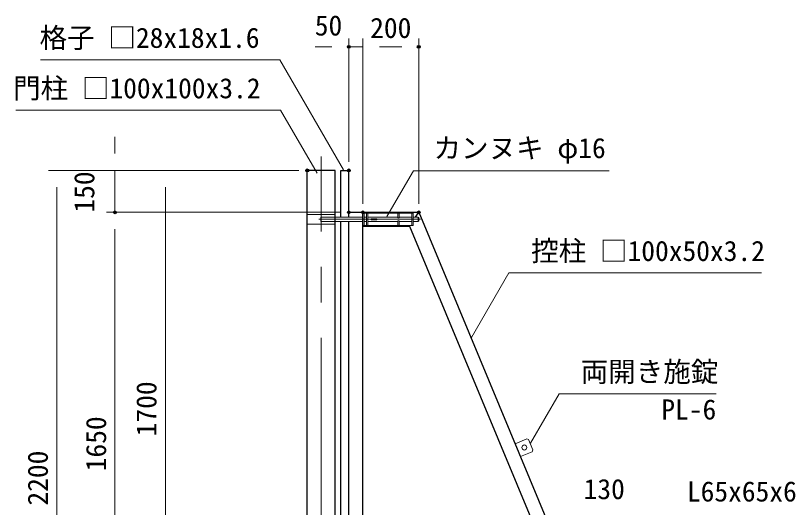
# Model space of a CAD drawing. Units: millimetres, scale not verified. Extents: x -6300 to 6300, y -4455 to 4455.
# Drawn here: x 1813 to 4599, y -402 to 1355 of the extents above; entities that cross this region are included whole.
import ezdxf
from ezdxf.enums import TextEntityAlignment as Align

# ---------------------------------------------------------------- set-up
doc = ezdxf.new("R2010")
doc.units = ezdxf.units.MM
doc.header["$LTSCALE"] = 20
doc.header["$PDMODE"] = 32
doc.header["$PDSIZE"] = 10
doc.linetypes.add('DASHED', pattern=[7.5, 6, -1.5])
doc.linetypes.add('USER1', pattern=[50.8, 31.75, -6.35, 6.35, -6.35])
for name, color, linetype, lineweight in [('0-1_D-STR1', 1, 'Continuous', 25), ('0-3_D-BMK', 2, 'USER1', 13), ('0-4_D-STR3', 3, 'Continuous', 13), ('0-8_D-STR-DIM', 7, 'Continuous', 13), ('0-B_D-STR-TXT', 7, 'Continuous', 13)]:
    doc.layers.add(name, color=color, linetype=linetype, lineweight=lineweight)
doc.layers.add('0-A_Defpoints', color=8, linetype='Continuous')
doc.styles.add('ＭＳ ゴシック', font='')
doc.styles.get('ＭＳ ゴシック').set_extended_font_data('MS Gothic')

msp = doc.modelspace()

# ---------------------------------------------------------------- linework, layer by layer
at = {"layer": '0-1_D-STR1'}
for p, q in [((2855.21, -1397.97), (2855.21, 802.03)), ((2955.21, 802.03), (2855.21, 802.03)), ((2955.21, -1397.97), (2955.21, 802.03)), ((2975.21, 802.03), (3003.21, 802.03)), ((2975.21, 635.03), (2975.21, 802.03)), ((3003.21, 635.03), (3003.21, 802.03)), ((3003.21, 652.03), (3053.21, 652.03)), ((3053.21, 652.03), (3253.21, 652.03)), ((3053.21, -897.97), (3053.21, 652.03)), ((3241.88, 635.03), (3253.21, 652.03)), ((3253.21, 652.03), (3857.38, -797.97)), ((2975.21, -947.97), (2975.21, 619.03)), ((3003.21, -947.97), (3003.21, 619.03)), ((3053.21, 602.03), (3219.88, 602.03)), ((3219.88, 602.03), (3221.54, 604.53)), ((3219.88, 602.03), (3803.21, -797.97))]:
    msp.add_line(p, q, dxfattribs=at)
at = {"layer": '0-3_D-BMK'}
for p, q in [((2905.21, -1447.97), (2905.21, 852.03)), ((3259.88, 627.03), (2896.54, 627.03))]:
    msp.add_line(p, q, dxfattribs=at)
at = {"layer": '0-4_D-STR3', "linetype": 'DASHED'}
for p, q in [((2955.21, 644.03), (2855.21, 644.03)), ((2905.21, 619.03), (2903.21, 621.03)), ((2905.21, 619.03), (2905.21, 635.03)), ((2905.21, 635.03), (2955.21, 635.03)), ((2905.21, 619.03), (2955.21, 619.03)), ((2955.21, 610.03), (2855.21, 610.03))]:
    msp.add_line(p, q, dxfattribs=at)
at = {"layer": '0-4_D-STR3'}
for p, q in [((3233.21, 649.53), (3053.21, 649.53)), ((3053.21, 604.53), (3053.21, 649.53)), ((3057.71, 604.53), (3057.71, 649.53)), ((3066.71, 649.53), (3066.71, 604.53)), ((3071.21, 649.53), (3071.21, 604.53)), ((3178.71, 632.03), (3178.71, 649.53)), ((3183.21, 632.03), (3183.21, 649.53)), ((3228.71, 604.53), (3228.71, 649.53)), ((3233.21, 604.53), (3233.21, 649.53)), ((3053.21, 635.03), (2955.21, 635.03)), ((3053.21, 619.03), (2955.21, 619.03)), ((3066.71, 635.03), (3057.71, 635.03)), ((3066.71, 619.03), (3057.71, 619.03)), ((3178.71, 635.03), (3071.21, 635.03)), ((3178.71, 619.03), (3071.21, 619.03)), ((3103.21, 629.28), (3083.21, 629.28)), ((3083.21, 629.28), (3083.21, 624.78)), ((3103.21, 624.78), (3083.21, 624.78)), ((3103.21, 629.28), (3103.21, 624.78)), ((3183.21, 632.03), (3178.71, 632.03)), ((3183.21, 622.03), (3178.71, 622.03)), ((3178.71, 604.53), (3178.71, 622.03)), ((3228.71, 635.03), (3183.21, 635.03)), ((3183.21, 604.53), (3183.21, 622.03)), ((3228.71, 619.03), (3183.21, 619.03)), ((3251.21, 619.03), (3233.21, 619.03)), ((3251.21, 619.03), (3251.21, 635.03)), ((3251.21, 619.03), (3253.21, 621.03)), ((3233.21, 604.53), (3053.21, 604.53)), ((3645.84, -160.28), (3661.22, -197.2)), ((3658.53, -203.74), (3616.99, -221.04)), ((3661.22, -197.2), (3658.53, -203.74))]:
    msp.add_line(p, q, dxfattribs=at)
at = {"layer": '0-4_D-STR3', "linetype": 'DASHED'}
msp.add_lwpolyline([(2903.21, 621.03), (2903.21, 633.03), (2905.21, 635.03)], dxfattribs=at)
at = {"layer": '0-4_D-STR3'}
for points in [[(3253.21, 621.03), (3253.21, 633.03), (3251.21, 635.03), (3233.21, 635.03)], [(3645.84, -160.28), (3639.3, -157.58), (3597.76, -174.89)]]:
    msp.add_lwpolyline(points, dxfattribs=at)
msp.add_circle((3630.45, -188.35), 9, dxfattribs=at)
at = {"layer": '0-8_D-STR-DIM'}
for p, q in [((3003.21, 832.03), (3003.21, 1273.4)), ((3053.21, 682.03), (3053.21, 1273.4)), ((3053.21, 682.03), (3053.21, 1273.4)), ((3253.21, 682.03), (3253.21, 1273.4)), ((2943.21, 1243.4), (2883.21, 1243.4)), ((3053.21, 1243.4), (3003.21, 1243.4)), ((3113.21, 1243.4), (3193.21, 1243.4)), ((3113.21, 1243.4), (3173.21, 1243.4)), ((2168.1, 862.03), (2168.1, 922.03)), ((2825.21, 802.03), (1930.1, 802.03)), ((2825.21, 802.03), (2138.1, 802.03)), ((2168.1, 802.03), (2168.1, 652.03)), ((2825.21, 802.03), (2318.1, 802.03)), ((1960.1, 742.03), (1960.1, -1337.97)), ((2348.1, 742.03), (2348.1, -837.97)), ((2973.21, 652.03), (2138.1, 652.03)), ((2973.21, 652.03), (2138.1, 652.03)), ((2168.1, 592.03), (2168.1, 532.03)), ((2168.1, 592.03), (2168.1, -937.97))]:
    msp.add_line(p, q, dxfattribs=at)
at = {"layer": '0-A_Defpoints'}
for p in [(3003.21, 1243.4), (3253.21, 1243.4), (2855.21, 802.03), (3003.21, 802.03), (2168.1, 652.03), (3003.21, 652.03), (3053.21, 652.03), (3253.21, 652.03)]:
    msp.add_point(p, dxfattribs=at)
at = {"layer": '0-B_D-STR-TXT'}
for points in [[(1902.44, 1197.48), (2757, 1197.48), (2984.31, 803.76)], [(1813.51, 1017.42), (2759.82, 1017.42), (2889.92, 792.07)], [(3934.04, 800.58), (3234.05, 800.58), (3139.47, 636.76)], [(4478.06, 435.53), (3575.15, 435.53), (3441.55, 204.14)], [(4315.25, 2.86), (3754.61, 2.86), (3652.95, -173.21)]]:
    msp.add_lwpolyline(points, dxfattribs=at)

# ---------------------------------------------------------------- texts
at = {"layer": '0-8_D-STR-DIM', "style": 'ＭＳ ゴシック'}
for s, p in [('50', (2881.88, 1262.19)), ('200', (3079.71, 1253.53)), ('130', (3842.24, -394.63))]:
    msp.add_text(s, height=72.14, dxfattribs=at).set_placement(p, align=Align.BOTTOM_LEFT)
for s, p in [('150', (2115.98, 651.06)), ('1700', (2337.98, -148.32)), ('1650', (2157.98, -273.32)), ('2200', (1949.98, -395.84))]:
    msp.add_text(s, height=72.14, rotation=90, dxfattribs=at).set_placement(p, align=Align.BOTTOM_LEFT)
at = {"layer": '0-B_D-STR-TXT', "style": 'ＭＳ ゴシック'}
for s, p in [('格子 □28x18x1.6', (1898.63, 1218.07)), ('門柱 □100x100x3.2', (1803.99, 1037.82)), ('カンヌキ φ16', (3305.87, 824.03)), ('控柱 □100x50x3.2', (3654.96, 456.51)), ('両開き施錠', (3831.75, 24.79)), ('PL-6', (4119.94, -110.01)), ('L65x65x6', (4211.29, -403.06))]:
    msp.add_text(s, height=72.14, dxfattribs=at).set_placement(p, align=Align.BOTTOM_LEFT)

doc.saveas('drawing.dxf')
